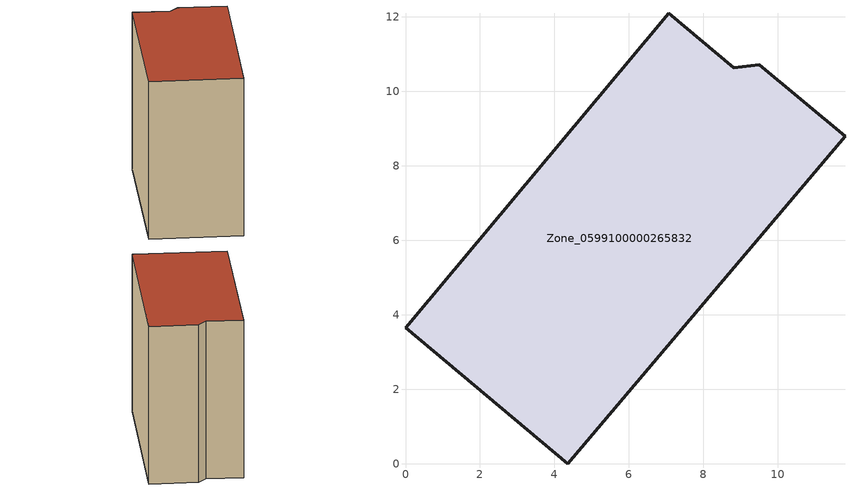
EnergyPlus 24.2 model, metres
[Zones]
Zone_0599100000265832
 floor ground (C_G): 0,3.65 7.07,12.1 8.81,10.64 9.5,10.72 11.8,8.8 4.36,0 z0
 wall outside (C_F): 9.5,10.72 8.81,10.64 7.07,12.1 0,3.65 4.36,0 11.8,8.8 9.5,10.72 z0:10.18
 roof outside (C_R): 0,3.65 4.36,0 11.8,8.8 9.5,10.72 8.81,10.64 7.07,12.1 z10.18
[BUILDING]
Pand.0599100000265832: North Axis=0; Terrain=City; Loads Convergence Tolerance Value=0.04; Temperature Convergence Tolerance Value=0.4; Solar Distribution=FullExterior; Maximum Number of Warmup Days=25; Minimum Number of Warmup Days=1
[Site:Location]
Rotterdam.The.Hague.AP_ZH_NLD Design_Conditions: Latitude=51.96; Longitude=4.45; Time Zone=1; Elevation=-4.5
[SITE:GROUNDTEMPERATURE:BUILDINGSURFACE]
18, 18, 18, 18, 18, 18, 18, 18, 18, 18, 18, 18
[MATERIAL] Thermal Absorptance=0.9; Solar Absorptance=0.7; Visible Absorptance=0.7
Name | Roughness | Thickness | Conductivity | Density | Specific Heat
G.TI.1946 | MediumSmooth | 0.15 | 1 | 540 | 1210
F.TI.1946 | Rough | 0.3 | 0.857143 | 1920 | 840
R.TI.1946 | MediumRough | 0.2 | 0.1 | 1500 | 1000
[CONSTRUCTION]
C_G: G.TI.1946
C_F: F.TI.1946
C_R: R.TI.1946
[ZONE]
Zone_0599100000265832: Type=1; Multiplier=1; Ceiling Height=Autocalculate; Volume=Autocalculate; Floor Area=autocalculate; Part of Total Floor Area=Yes
[ZONEINFILTRATION:DESIGNFLOWRATE]
Infil_Zone_0599100000265832: Zone or ZoneList or Space or SpaceList=Zone_0599100000265832; Schedule=AlwaysOn; Design Flow Rate Calculation Method=Flow/Area; Flow Rate per Floor Area=0.003; Constant Term Coefficient=1; Temperature Term Coefficient=0; Velocity Term Coefficient=0; Velocity Squared Term Coefficient=0
[HVACTEMPLATE:ZONE:IDEALLOADSAIRSYSTEM]
Zone_0599100000265832: Maximum Heating Supply Air Temperature=50; Minimum Cooling Supply Air Temperature=13; Maximum Heating Supply Air Humidity Ratio=0.0156; Minimum Cooling Supply Air Humidity Ratio=0.0077; Heating Limit=NoLimit; Cooling Limit=NoLimit; Dehumidification Control Type=ConstantSensibleHeatRatio; Cooling Sensible Heat Ratio=0.7; Dehumidification Setpoint=60; Humidification Control Type=None; Humidification Setpoint=30; Outdoor Air Method=None; Outdoor Air Flow Rate per Person=0.00944; Outdoor Air Flow Rate per Zone Floor Area=0; Outdoor Air Flow Rate per Zone=0; Demand Controlled Ventilation Type=None; Outdoor Air Economizer Type=NoEconomizer; Heat Recovery Type=None; Sensible Heat Recovery Effectiveness=0.7; Latent Heat Recovery Effectiveness=0.65
[ZONECONTROL:THERMOSTAT]
ThermostatControl_Zone_0599100000265832: Zone or ZoneList=Zone_0599100000265832; Control Type Schedule=DualSetpointControlType; Control 1=Thermostat_Zone_0599100000265832; Temperature Difference Between Cutout And Setpoint=0
[THERMOSTATSETPOINT:DUALSETPOINT]
Thermostat_Zone_0599100000265832: Heating Setpoint Temperature Schedule=HeatingSetpoint_Zone_0599100000265832; Cooling Setpoint Temperature Schedule=CoolingSetpoint_Zone_0599100000265832
[SCHEDULE:COMPACT]
HeatingSetpoint_Zone_0599100000265832: Through: 12/31, For: AllDays, Until: 24:00, 21
CoolingSetpoint_Zone_0599100000265832: Through: 12/31, For: AllDays, Until: 24:00, 24
DualSetpointControlType: Through: 12/31, For: AllDays, Until: 24:00, 4
AlwaysOn: Through: 12/31, For: AllDays, Until: 24:00, 1
